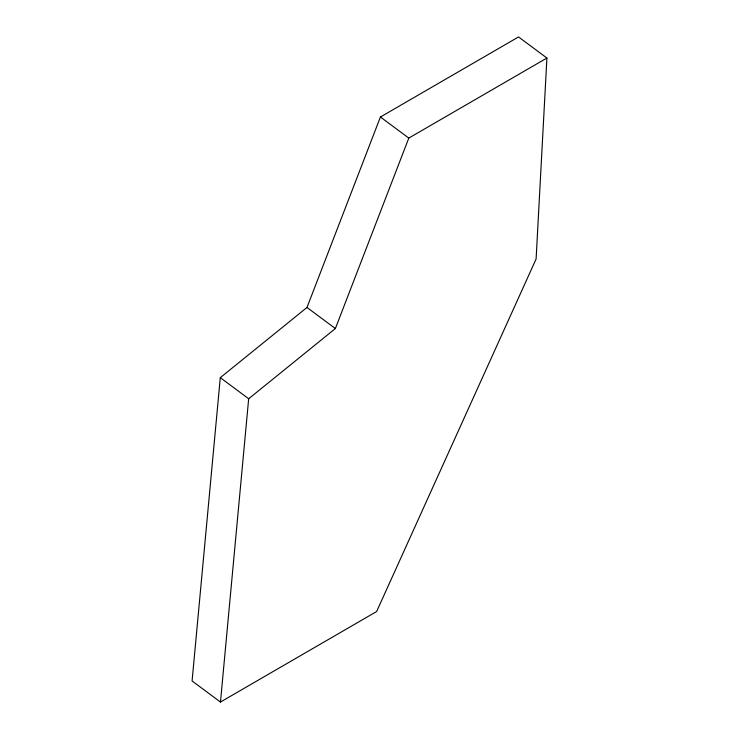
<?xml version="1.0" encoding="UTF-8"?>
<svg xmlns="http://www.w3.org/2000/svg" width="739" height="739" viewBox="0 0 739 739"><rect width="100%" height="100%" fill="white"/><g stroke="black" fill="none" stroke-linecap="round" stroke-linejoin="round"><path stroke-width="1.11" d="M546.915 58.03L536.108 258.973L376.631 611.532L220.471 702.05L192.085 680.97L220.287 377.666L306.99 307.461L380.419 117.002L518.529 36.95L546.915 58.03L408.806 138.082L335.377 328.541L248.673 398.755L220.471 702.05M380.419 117.002L408.806 138.082M306.99 307.461L335.377 328.541M220.287 377.666L248.673 398.755"/></g></svg>
